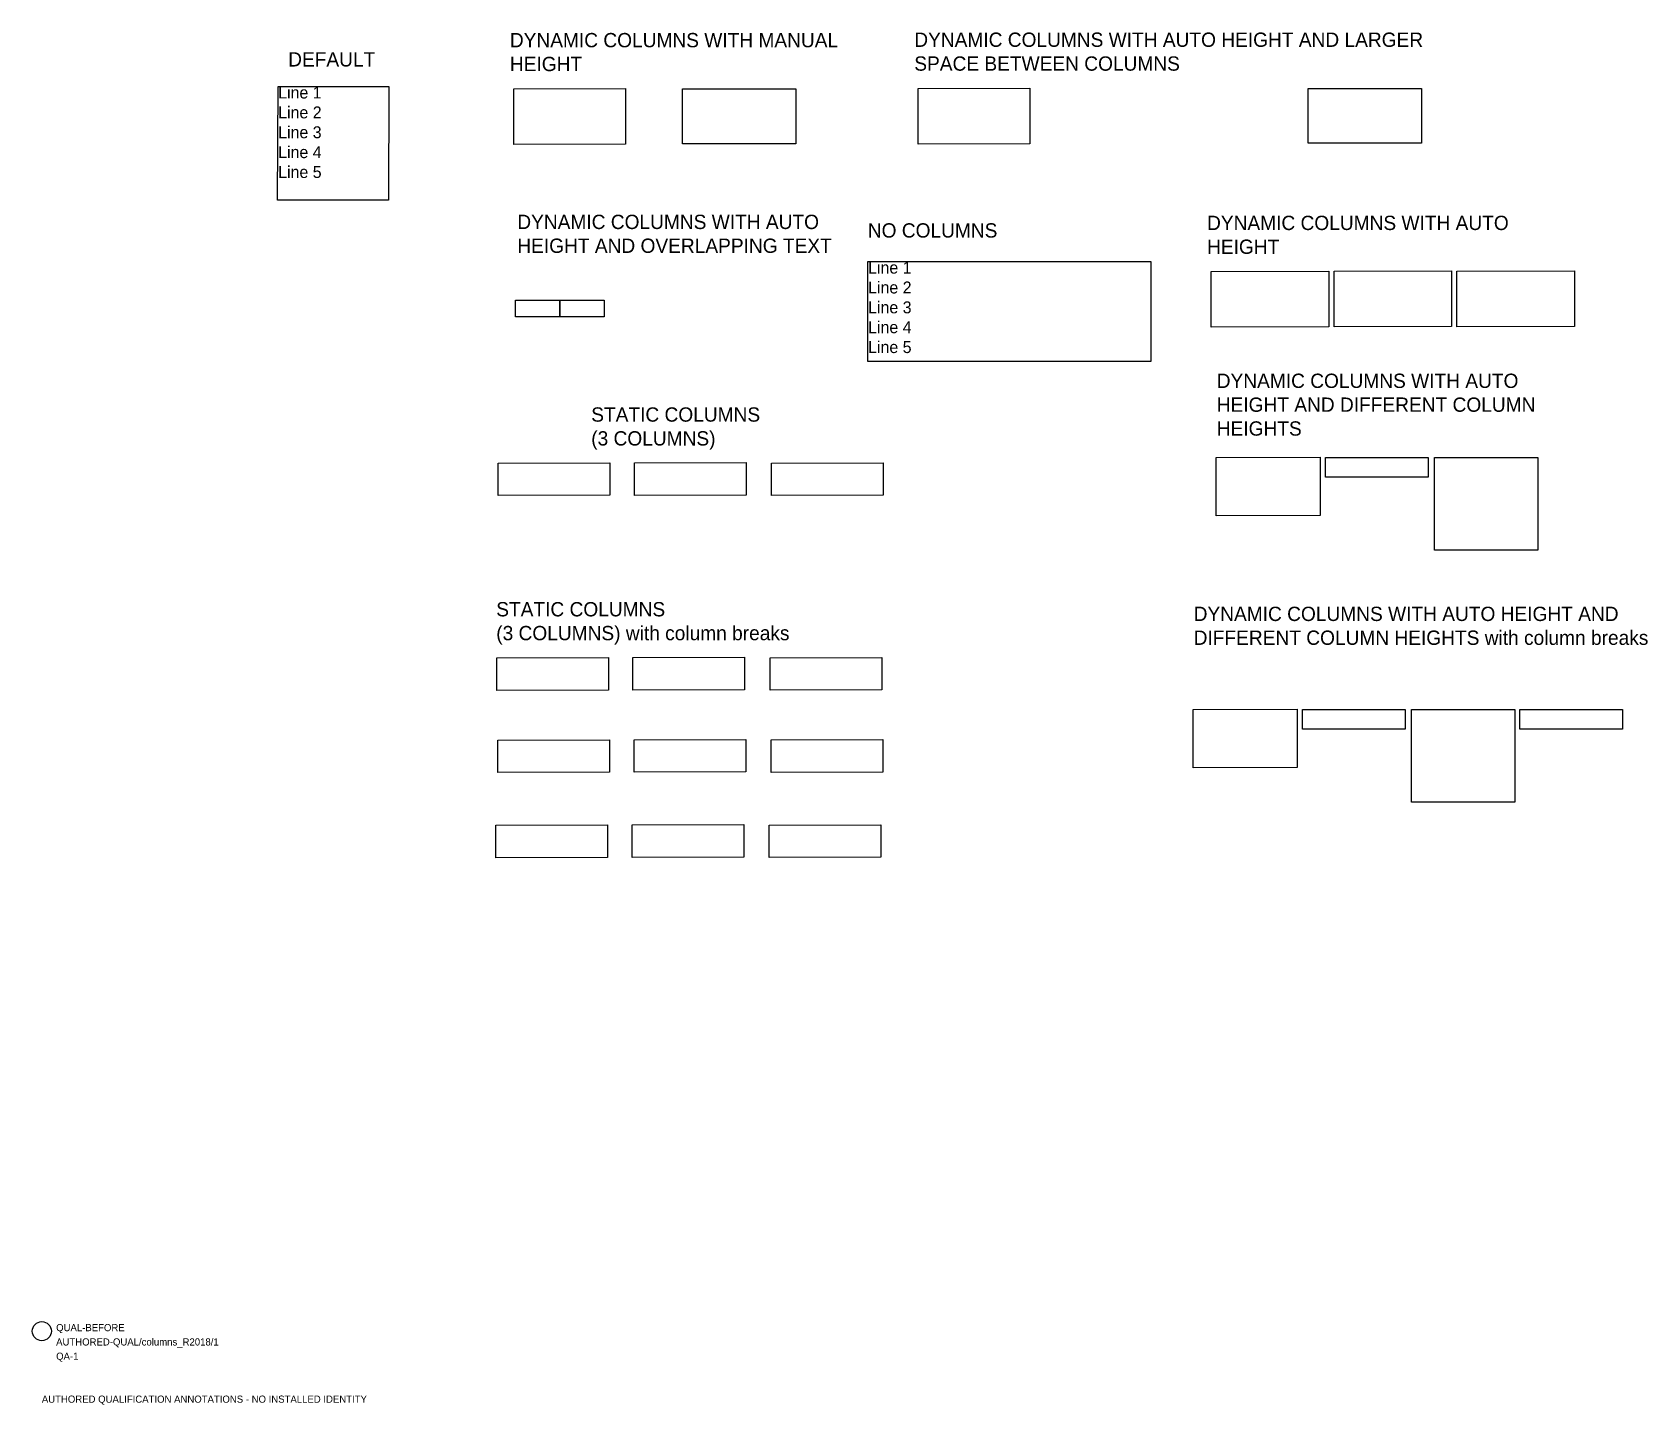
# Model space of a CAD drawing. Header units: millimetres. Extents: x -2 to 337, y -15 to 272.
import ezdxf

# ---------------------------------------------------------------- set-up
doc = ezdxf.new("R2010")
doc.units = ezdxf.units.MM
doc.layers.add('ICT_QUAL_TEST_ONLY', color=7, linetype='Continuous')

# ---------------------------------------------------------------- blocks, each defined once
blk = doc.blocks.new('ICT_QUAL_TEST_ANCHOR')
at = {"layer": 'ICT_QUAL_TEST_ONLY'}
blk.add_circle((0, 0), 2, dxfattribs=at)

msp = doc.modelspace()

# ---------------------------------------------------------------- linework, layer by layer
for points in [[(49.59, 261.04), (72.83, 261.04), (72.7, 237.19), (49.46, 237.19)], [(99.05, 260.57), (122.48, 260.64), (122.48, 248.96), (99.05, 248.89)], [(134.44, 260.57), (158.18, 260.57), (158.18, 249.03), (134.44, 249.03)], [(183.9, 260.66), (207.32, 260.74), (207.32, 249.06), (183.9, 248.99)], [(265.72, 260.67), (289.46, 260.67), (289.46, 249.14), (265.72, 249.14)], [(173.33, 224.32), (232.66, 224.32), (232.66, 203.36), (173.33, 203.36)], [(245.33, 222.24), (270.02, 222.31), (270.02, 210.63), (245.33, 210.56)], [(271.12, 222.34), (295.8, 222.41), (295.8, 210.73), (271.12, 210.66)], [(296.89, 222.32), (321.58, 222.39), (321.58, 210.72), (296.89, 210.65)], [(99.36, 216.21), (108.68, 216.21), (108.68, 212.75), (99.36, 212.75)], [(108.68, 216.21), (118, 216.21), (118, 212.75), (108.68, 212.75)], [(246.42, 183.25), (268.22, 183.33), (268.22, 171.09), (246.42, 171.02)], [(269.34, 183.26), (290.89, 183.26), (290.89, 179.14), (269.34, 179.14)], [(292.19, 183.26), (313.9, 183.26), (313.9, 163.79), (292.19, 163.79)], [(95.77, 182.05), (119.2, 182.12), (119.2, 175.31), (95.77, 175.24)], [(124.36, 182.11), (147.79, 182.18), (147.79, 175.37), (124.36, 175.3)], [(153.12, 182.08), (176.55, 182.16), (176.55, 175.35), (153.12, 175.27)], [(95.43, 141.21), (118.86, 141.28), (118.86, 134.47), (95.43, 134.4)], [(124.02, 141.27), (147.45, 141.34), (147.45, 134.54), (124.02, 134.46)], [(152.78, 141.25), (176.21, 141.32), (176.21, 134.51), (152.78, 134.44)], [(241.58, 130.4), (263.39, 130.48), (263.39, 118.24), (241.58, 118.17)], [(264.51, 130.41), (286.05, 130.41), (286.05, 126.29), (264.51, 126.29)], [(287.35, 130.41), (309.06, 130.41), (309.06, 110.94), (287.35, 110.94)], [(310.1, 130.41), (331.65, 130.41), (331.65, 126.29), (310.1, 126.29)], [(95.69, 123.98), (119.12, 124.05), (119.12, 117.24), (95.69, 117.17)], [(124.27, 124.05), (147.7, 124.12), (147.7, 117.31), (124.27, 117.24)], [(153.03, 124.02), (176.46, 124.09), (176.46, 117.28), (153.03, 117.21)], [(95.26, 106.12), (118.69, 106.19), (118.69, 99.38), (95.26, 99.31)], [(123.85, 106.18), (147.27, 106.25), (147.27, 99.44), (123.85, 99.37)], [(152.61, 106.16), (176.04, 106.23), (176.04, 99.42), (152.61, 99.35)]]:
    msp.add_lwpolyline(points, close=True)

# ---------------------------------------------------------------- block references
at = {"layer": 'ICT_QUAL_TEST_ONLY'}
ref = msp.add_blockref('ICT_QUAL_TEST_ANCHOR', (0, 0), dxfattribs=at)
ref.add_attrib('MANUFACTURER', 'QUAL-BEFORE', (3, 0), dxfattribs={"height": 1.5})
ref.add_attrib('ICT_ID', 'AUTHORED-QUAL/columns_R2018/1', (3, -3), dxfattribs={"height": 1.5})
ref.add_attrib('TAG', 'QA-1', (3, -6), dxfattribs={"height": 1.5})

# ---------------------------------------------------------------- texts
at = {"attachment_point": 1}
for s, width, heights, insert, char_height in [('DYNAMIC COLUMNS WITH MANUAL HEIGHT', 70.258, [10.2], (98.2, 272.28), 3), ('DYNAMIC COLUMNS WITH AUTO HEIGHT AND LARGER SPACE BETWEEN COLUMNS', 108.8401, [10.86], (183.05, 272.37), 3), ('DEFAULT', 24.7972, [0], (51.68, 268.25), 3), ('Line 1\\PLine 2\\PLine 3\\PLine 4\\PLine 5', 22.6466, [23.85], (49.59, 261.04), 2.5), ('DYNAMIC COLUMNS WITH AUTO HEIGHT AND OVERLAPPING TEXT', 70.258, [14.85], (99.76, 234.16), 3), ('DYNAMIC COLUMNS WITH AUTO HEIGHT', 70.258, [10.41], (244.48, 233.95), 3), ('NO COLUMNS', 30.4704, [0], (173.3, 232.37), 3), ('DYNAMIC COLUMNS WITH AUTO HEIGHT AND DIFFERENT COLUMN HEIGHTS', 75.7602, [14.37], (246.51, 200.83), 3), ('STATIC COLUMNS\\P(3 COLUMNS)', 64.9049, [10.56], (115.27, 193.76), 3), ('STATIC COLUMNS\\P(3 COLUMNS) with column breaks', 86.7456, [10.67], (95.34, 152.92), 3), ('DYNAMIC COLUMNS WITH AUTO HEIGHT AND DIFFERENT COLUMN HEIGHTS with column breaks', 95.2544, [14.37], (241.67, 151.95), 3)]:
    msp.add_mtext_dynamic_manual_height_columns(s, width=width, gutter_width=12.5, heights=heights, dxfattribs=dict(at, insert=insert, char_height=char_height))
at = {"insert": (173.37, 224.32), "char_height": 2.5, "width": 58.3615, "attachment_point": 1}
msp.add_mtext('Line 1\\PLine 2\\PLine 3\\PLine 4\\PLine 5', dxfattribs=at)
at = {"layer": 'ICT_QUAL_TEST_ONLY'}
msp.add_text('AUTHORED QUALIFICATION ANNOTATIONS - NO INSTALLED IDENTITY', height=1.5, dxfattribs=at).set_placement((0, -15))

doc.saveas('drawing.dxf')
